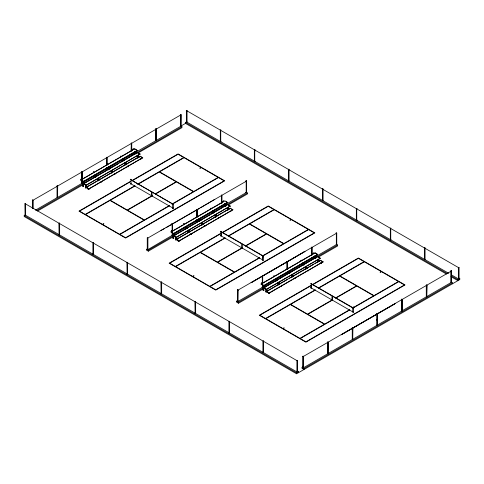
<?xml version="1.0" encoding="UTF-8"?>
<svg xmlns="http://www.w3.org/2000/svg" width="484" height="484" viewBox="0 0 484 484"><rect width="100%" height="100%" fill="white"/><g stroke="black" fill="none" stroke-linecap="round" stroke-linejoin="round"><path stroke-width="0.73" d="M82.189 180.925L82.189 183.188L57.505 197.436M82.189 178.663L82.189 171.868L106.662 157.742L106.662 165.286M171.929 225.102L171.929 223.656L172.346 223.892L172.346 235.242L147.874 249.605L147.874 238.025L147.251 237.904L147.251 249.49L147.874 249.605M262.503 287.29L262.298 275.59L262.709 275.826L262.709 283.067M352.661 339.344L352.661 328.025L377.133 313.898L377.133 325.218M172.54 203.831L173.417 203.831L173.417 208.187L172.976 208.435L172.54 208.187L172.54 203.831L173.417 203.831M172.54 208.187L172.824 208.114M221.285 235.896L221.019 231.552L221.158 236.017L220.444 235.896L220.976 235.587M263.024 259.993C264.179 248.31 260.918 262.425 263.556 260.174M332.26 300.074L332.26 296.081L353.151 308.163C352.939 309.016 354.615 302.567 353.078 312.071M130.396 183.599L130.396 183.956L130.995 183.962L131.14 179.425L130.819 179.177L130.281 179.485L172.836 204.06L151.946 191.973L151.946 195.966M221.182 231.642C221.363 230.596 219.597 231.951 221.158 231.661M262.818 255.715C262.637 256.762 264.403 255.407 262.842 255.697M311.345 283.697C310.298 295.264 312.773 280.871 310.716 283.703C313.239 283.576 310.123 289.722 311.024 287.635M352.975 307.763C352.612 308.308 352.497 313.934 353.604 312.113M25.023 203.582L25.64 203.468L25.64 215.053L25.229 215.289L25.023 203.582L25.64 203.468M186.322 110.461L186.945 110.34L186.945 121.926L186.528 122.162L186.322 110.461L186.945 110.34M32.416 208.066L32.622 199.977L33.033 200.219L33.033 208.18M57.094 185.85L57.717 185.971L57.505 197.672L57.094 197.436L57.094 185.85L57.505 186.092L81.977 171.989L81.977 183.309M81.772 179.564L81.977 171.481L82.395 171.723L82.395 178.965M106.45 165.316L106.662 157.233L107.073 157.475L107.073 163.991M131.128 151.069L131.339 142.986L131.751 143.222L131.751 150.463M155.812 128.859L156.429 128.974L156.223 140.681L155.812 140.439L155.812 128.859L156.223 129.095L180.695 114.992L180.695 126.312L136.052 152.085M180.49 114.605L181.113 114.726L180.901 126.433L180.49 126.191L180.49 114.605L181.113 114.726M32.827 208.664L32.827 200.34L57.3 186.237L57.3 197.557L35.405 210.195M106.867 165.558L106.867 157.59L131.339 143.494L131.339 151.038M131.545 143.373L156.017 129.246M81.512 178.79L81.1 179.268L81.512 178.79L82.056 179.34L93.932 172.479C92.819 171.989 94.301 171.759 93.394 171.929M107.381 163.852L106.97 164.33L107.381 163.852L107.926 164.403L121.091 156.804C119.978 156.308 121.46 156.084 120.546 156.253M133.336 148.866L132.925 149.344L133.336 148.866L133.88 149.423L134.667 148.963L137.359 150.524L134.667 148.727L80.767 180.084L83.466 181.639L137.359 150.524M80.767 180.084L81.639 179.582L81.1 179.026M132.834 150.022L121.502 156.562L120.964 156.011M82.782 181.149L83.194 180.907M83.194 181.343L82.782 181.585L82.782 186.219L83.194 186.461L83.611 186.219L83.611 181.911L84.367 182.958M458.493 277.834L459.8 278.59L459.8 279.552L296.589 373.781L24.2 216.517L24.2 215.561L25.477 214.823M446.454 274.053L185.499 123.39L185.499 122.434L186.776 121.702M25.023 215.168L25.64 215.053M80.767 179.842L83.466 181.397L137.359 150.282M186.322 122.047L186.945 121.926M95.487 177.211L95.487 175.057L95.905 174.815L96.661 175.861M109.063 169.37L109.063 167.216L109.481 166.974L110.237 168.021M123.819 160.186L123.057 159.139L122.646 159.375L123.783 160.948M57.094 197.436L57.717 197.557M81.772 181.016L81.772 183.188L82.395 183.309L82.395 181.137M155.812 140.439L156.429 140.56M180.641 126.197L185.499 123.39M84.119 182.069L95.064 175.752M96.352 175.008L134.764 152.829M81.772 183.188L82.395 183.309M107.073 169.055C105.73 168.831 108.005 169.503 107.073 167.609M131.751 154.807C130.408 154.584 132.683 155.255 131.751 153.361M36.766 210.516L83.194 183.708M119.826 162.799L137.359 152.436L140.058 153.991L86.158 185.348L83.466 183.793L181.942 126.699L181.942 127.655L137.474 153.331M83.466 183.793L118.532 163.55M37.419 211.097L84.5 183.908M82.782 186.219L83.611 186.219M85.474 185.293L85.892 185.051L85.892 188.016L85.474 187.78L85.474 185.293L83.194 182.153L83.194 186.461M83.466 183.551L86.158 185.106L140.058 153.991M87.066 186.673L86.303 185.626L85.892 185.862L88.167 189.335L89.002 189.335L88.167 189.335M86.158 187.26L140.058 156.144L142.75 157.699L88.856 189.056L86.158 187.26L88.856 188.821L142.75 157.699M85.474 187.78L86.303 187.78L86.303 185.626M98.185 180.441L97.768 180.677L97.768 178.197M111.344 170.356L111.344 172.842L111.762 172.6M137.299 155.37L137.299 157.857L137.71 157.621L137.71 155.945L138.854 157.512M86.158 187.502L99.147 180.006M100.448 179.255L125.12 165.008M141.195 157.046L140.058 156.386L126.421 164.257L125.338 162.654L125.755 162.418L126.893 163.985M85.892 188.016L86.303 187.78M127.619 166.556L128.448 166.556L128.03 166.798L127.619 166.224M114.871 173.278L114.871 174.397L114.042 174.397M140.82 158.298L140.82 159.411L140.408 159.653L139.991 159.085M130.486 181.391L78.971 211.133L125.598 238.055L224.709 180.828L178.082 153.912L131.787 180.641M130.444 181.742L79.539 211.133L85.22 214.412L134.818 185.777M132.398 180.611L178.082 154.239L183.763 157.518L137.426 184.271M220.946 141.558L220.323 141.679L220.323 130.093L220.946 129.972L220.535 130.214L186.733 110.727L186.733 122.047M59.647 223.1L59.23 223.336L59.23 234.922L59.024 223.221L59.647 223.1L59.647 234.686L59.23 234.922M130.831 183.872L131.079 183.654M135.109 185.947L110.291 200.273L127.207 210.038L152.024 195.711M138.376 184.059L159.272 171.989L176.188 181.76L155.291 193.824M59.024 234.8L59.647 234.686M220.323 141.679L220.74 141.437M152.315 195.875L127.498 210.207L144.407 219.972L169.231 205.646M155.576 193.993L176.478 181.923L193.394 191.694L171.838 204.133M254.33 161.311L254.953 161.19L254.33 161.311L254.33 149.725L254.747 149.483L254.953 151.05M59.441 234.8L59.441 223.487L93.237 242.998L93.654 242.732L93.031 242.853L93.031 254.433L93.654 254.318M254.33 149.725L254.953 149.604M169.521 205.809L119.917 234.45L125.598 237.729L224.146 180.828L218.466 177.549L172.782 203.927M93.031 254.433L93.442 254.197M171.929 223.656L172.552 223.771L172.552 231.013M221.291 196.607L221.497 195.04L221.908 195.276L221.908 203.244M246.592 181.028L245.969 180.907L246.592 181.028L246.592 192.614L245.969 192.493L246.592 192.614M147.668 249.726L147.668 238.14L221.497 195.542L221.497 203.092M221.702 203.359L221.702 195.397L246.174 181.294M164.826 228.424L160.93 230.432M166.127 227.674L171.324 224.673M172.619 223.923L199.245 208.556M200.545 207.805L214.829 199.317M173.351 238.515L173.351 234.208L173.768 233.966L173.768 238.273L173.351 238.515L172.939 238.273L172.939 233.633L171.257 231.08L171.669 230.844L172.213 231.394M183.962 223.741L183.551 224.225L183.962 223.741L184.507 224.298L211.248 208.858C210.135 208.362 211.617 208.132 210.703 208.308M197.545 215.906L197.127 216.384L197.545 215.906L198.083 216.457M223.493 200.921L223.082 201.398L223.493 200.921L224.038 201.471M171.257 231.322L171.669 230.844M170.931 231.897L224.824 200.781L227.516 202.336L173.623 233.687L170.931 231.897L173.623 233.451L227.516 202.336M172.836 231.031L184.089 224.534L183.551 223.983M212.288 208.253L223.62 201.713L223.082 201.162M225.175 206.438L225.175 204.284L225.592 204.048L226.349 205.095M174.276 234.123L246.38 192.493M172.552 235.357C171.312 235.478 173.581 235.079 172.552 233.185M196.607 220.988L197.23 221.109L197.23 219.663M221.908 206.862C220.565 206.638 222.846 207.309 221.908 205.416M174.403 236.113L148.322 251.172L146.41 250.071L146.41 249.109L148.322 250.216L173.097 235.908M211.284 214.097L227.516 204.49L230.215 206.045L176.321 237.402L173.623 235.847L247.433 192.989L247.433 193.951L228.521 204.865M288.337 169.358L288.954 169.237L288.954 180.822L288.543 181.058L288.337 169.358L288.954 169.237M127.655 262.364L127.244 262.6L127.244 274.186L127.032 262.485L127.449 262.243L127.655 263.81M173.623 235.847L209.989 214.848M172.939 238.273L173.768 238.273M225.175 208.592L225.592 208.356M176.46 238.394L176.46 239.828L176.049 240.07L175.631 239.828L175.631 237.348L176.049 237.106M173.623 235.605L176.321 237.16L230.215 206.045M188.343 232.253L188.343 230.82L188.754 230.578L189.516 231.624M201.919 225.133L201.919 222.979L202.336 222.737L202.336 224.897M215.495 217.292L215.495 215.138L215.912 214.902L216.669 215.949M176.321 239.314L230.215 208.199L232.907 209.753L179.013 241.111L176.321 239.314L179.013 240.869L232.907 209.753M175.631 239.828L176.049 239.592M227.456 207.424L227.456 209.911L227.873 209.669M176.321 239.556L222.422 212.936M223.723 212.186L230.215 208.199M190.623 234.286L191.452 234.286L191.035 234.528L190.623 233.96M204.2 226.452L205.028 226.452L204.611 226.687L204.2 226.119M230.154 211.466L230.983 211.466L230.566 211.708L230.154 211.133M176.049 240.07L176.049 237.916L178.33 241.389L179.159 241.389L178.741 241.147M127.032 274.065L127.655 273.95L127.244 274.186M288.337 180.943L288.954 180.822M221.019 231.552L262.993 255.824M220.643 233.445L169.128 263.187L215.755 290.104L314.872 232.883L268.245 205.96L221.944 232.695M220.601 233.796L169.696 263.187L175.377 266.466L224.975 237.832M222.561 232.665L268.245 206.293L273.926 209.572L228.236 235.944M225.266 237.995L200.449 252.327L217.364 262.092L242.181 247.76M228.533 236.113L249.429 224.044L266.345 233.808L245.448 245.878M322.338 188.99L322.961 188.869L322.961 200.455L322.55 200.691L322.338 188.99L322.961 188.869M127.449 274.065L127.449 262.752L161.245 282.263L161.662 281.997L161.662 293.582L161.245 293.818L161.039 282.118L161.662 281.997M161.039 293.697L161.662 293.582M322.338 200.576L322.961 200.455M242.472 247.929L217.655 262.255L234.571 272.026L259.388 257.694M245.739 246.041L266.636 233.978L283.551 243.742L262.655 255.812M259.678 257.863L210.074 286.498L215.755 289.777L314.304 232.883L308.623 229.604L262.939 255.982M356.339 208.616L356.956 208.495L356.339 208.616L356.339 220.202L356.956 220.081L356.339 220.202M161.45 293.697L161.45 282.384L195.246 301.889L195.657 301.623L195.657 313.209L195.246 313.45L195.034 301.744L195.657 301.623M195.034 313.329L195.657 313.209M237.408 289.952L238.031 290.073L237.826 301.78L237.408 301.538L237.408 289.952L238.031 290.073M286.77 262.909L286.976 261.336L287.393 261.578L287.393 268.82M312.071 247.33L311.448 247.209L312.071 247.33L312.071 254.572M336.749 233.082L336.126 232.961L336.749 233.082L336.749 244.668L336.126 244.547M237.826 290.225L262.298 276.092L262.298 287.411M287.181 261.723L311.654 247.596L311.654 255.141M256.284 279.728L251.093 282.723L304.987 251.365L291.997 259.103M257.585 278.978L290.702 259.854M267.38 290.775L266.623 289.728L266.623 291.882L265.795 291.882L265.795 289.396L263.514 286.256L263.925 286.02L263.925 290.327L263.096 290.327L263.096 285.687L261.414 283.134L261.832 282.892L262.37 283.442L274.253 276.588C273.139 276.092 274.622 275.868 273.708 276.037M287.702 267.954L287.284 268.438L287.702 267.954L288.24 268.511L301.405 260.912C300.292 260.416 301.774 260.186 300.866 260.356M313.656 252.975L313.239 253.453L313.656 252.975L314.195 253.525M261.414 283.37L261.832 282.892M261.088 283.945L314.981 252.829L317.679 254.384L263.78 285.741L261.088 283.945L263.78 285.506L317.679 254.384M261.088 284.187L261.959 283.684L261.414 283.134M275.293 275.989L287.2 269.11M313.148 254.13L301.822 260.67L301.278 260.12M263.096 285.687L263.514 285.445L263.514 290.563M264.56 288.168L238.479 303.226L236.567 302.119L236.567 301.163L237.868 300.413M237.408 301.538L238.031 301.659M237.826 301.538L275.384 279.855M276.673 279.111L289.117 271.929M290.4 271.185L302.639 264.119M303.928 263.375L336.543 244.547M262.092 287.29L262.709 287.411L262.709 284.513M286.77 273.043L287.393 273.164L287.393 271.718M312.071 258.916C310.728 258.692 313.003 259.357 312.071 257.464M236.567 301.163L238.479 302.264L337.59 245.043L337.59 245.999L318.03 257.294M263.78 287.895L317.679 256.538L320.372 258.335L266.478 289.45L263.78 287.895L266.478 289.214L320.372 258.099M263.096 290.327L263.925 290.327M293.631 276.364L292.493 274.791L292.076 275.033L293.219 276.6M317.613 259.478L317.613 261.965L318.03 262.201L318.03 260.047L318.442 259.811L319.585 261.378M266.478 291.368L320.372 260.253L323.07 261.808L269.171 293.165L266.478 291.368L269.171 292.923L323.07 261.808M265.795 291.882L266.623 291.882M278.5 284.544L278.082 284.786L278.082 282.299M291.664 274.458L291.664 276.945L292.076 276.709M305.241 266.623L305.241 269.11L305.652 268.868L305.652 267.192L306.796 268.765M266.478 291.604L287.907 279.238M289.202 278.488L313.88 264.24M315.181 263.49L320.372 260.489L323.07 262.044M268.487 293.437L269.316 293.437L268.487 293.437L268.898 292.868M307.933 270.665L308.762 270.665L308.35 270.901L307.933 270.332M321.14 262.401L321.14 263.52L320.723 263.756L320.311 263.187M390.957 239.713L390.334 239.828L390.334 228.248L390.957 228.127L390.54 228.363L356.75 208.882L356.75 220.202M195.451 313.329L195.451 302.01L229.241 321.521L229.658 321.249L229.035 321.37L229.035 332.956L229.658 332.835L229.035 332.956M310.801 285.499L259.291 315.241L305.918 342.158L405.029 284.937L358.402 258.014L312.107 284.743M390.334 239.828L390.751 239.592M310.758 285.85L259.854 315.241L265.534 318.52L315.132 289.88M312.718 284.719L358.402 258.341L364.083 261.62L318.399 287.998M315.423 290.049L290.606 304.375L307.522 314.146L332.339 299.814M318.69 288.161L339.593 276.098L356.502 285.863L335.606 297.932M332.629 299.983L307.812 314.31L324.728 324.074L349.545 309.748M335.896 298.096L356.793 286.032L373.709 295.797L352.812 307.86M424.335 247.875L424.952 247.754L424.952 259.339L424.541 259.581L424.335 247.875L424.952 247.754M229.446 332.956L229.446 321.636L263.242 341.147L263.653 340.881L263.03 341.002L263.03 352.588L263.653 352.467M263.03 352.588L263.447 352.346M424.335 259.46L424.952 259.339M349.835 309.917L300.237 338.552L305.918 341.831L404.461 284.937L398.78 281.658L353.096 308.03M302.887 356.254L303.51 356.375L303.305 368.082L302.887 367.84L302.887 356.254L303.305 356.496L327.777 342.394L327.777 353.713L303.305 367.84M327.571 342.006L328.188 342.127L327.983 353.834L327.571 353.592L327.571 342.006L327.983 342.249L352.455 328.146L352.455 339.466M352.249 327.759L352.872 327.88L352.661 339.586L352.249 339.344L352.249 327.759L352.661 328.001L352.661 339.586M376.927 313.511L377.55 313.632L377.339 325.333L376.927 325.097L376.927 313.511L377.339 313.753L401.811 299.65M401.605 299.263L402.228 299.384L402.022 311.085L401.605 310.849L401.605 299.263L402.228 299.384M426.283 285.016L426.906 285.137L426.7 296.837L426.283 296.601L426.283 285.016L426.7 285.251L451.173 271.155L451.173 282.468L327.983 353.592M450.967 270.768L451.584 270.883L451.378 282.589L450.967 282.353L450.967 270.768L451.584 270.883M303.51 356.375L303.305 368.082M328.188 342.127L327.983 353.834M426.906 285.137L426.7 296.837M402.022 299.529L426.495 285.403L426.495 296.716M382.16 311.158L341.25 334.777L395.144 303.662M383.455 310.407L394.496 304.037M297.442 360.386L297.031 360.628L297.031 372.214L297.648 372.093L297.442 360.386L297.442 371.972L297.031 372.214M458.33 267.501L458.953 267.38L458.953 278.966L458.536 279.207L458.33 267.501L458.953 267.38M297.648 360.507L297.236 360.749L297.236 372.335M376.619 319.773L377.03 319.531M376.619 320.009L377.03 319.773M452.419 283.812L452.419 282.856L303.97 368.56L303.97 369.516L302.058 368.415L302.058 367.459L303.365 366.703M302.887 367.84L303.51 367.961M327.571 353.592L328.188 353.713M352.249 339.344L352.872 339.466M376.927 325.097L377.55 325.218M401.605 310.849L402.228 310.97M426.283 296.601L426.906 296.716M458.33 279.087L458.953 278.966M24.2 215.561L296.589 372.825L298.501 371.718L298.501 372.674M451.342 275.916L457.888 279.698L459.8 278.59M172.685 207.999L173.417 208.187M220.323 130.093L220.535 141.794M390.334 228.248L390.54 239.949M254.536 149.871L220.74 130.359L220.74 141.679M356.545 208.767L322.755 189.256L322.755 200.576M424.541 248.02L390.751 228.515L390.751 239.828M186.528 121.926L448.789 273.339M451.39 274.839L458.747 279.087M185.499 122.434L447.41 273.648M451.04 276.697L457.888 280.653L457.888 279.698M180.665 125.961L181.942 126.699M451.142 282.118L452.419 282.856M246.156 192.257L247.433 192.989M336.319 244.305L337.59 245.043M336.332 244.426L336.749 244.668M131.128 143.107L131.545 143.343L131.545 150.917M221.291 195.155L221.702 195.397M225.968 201.677L226.379 201.913M317.679 254.626L314.981 252.829M132.925 149.108L133.463 149.659M313.239 253.211L313.777 253.767M138.503 153.331L140.058 154.233M227.516 204.726L228.66 205.385M229.071 205.627L230.215 206.281M318.817 257.44L319.234 257.676M141.612 157.282L142.75 157.941M231.352 209.094L231.769 209.336M140.408 159.175L140.82 159.411M321.14 263.52L320.723 262.945M137.299 157.857L137.71 158.099M227.456 209.911L227.873 210.147L227.873 207.993L229.011 209.566M211.121 208.066L211.659 208.616M217.776 218.611L218.605 218.611L218.605 217.491M305.241 269.11L305.652 269.346M106.45 157.354L106.867 157.59M286.77 261.457L287.181 261.699L287.181 269.661M106.97 164.094L107.508 164.645L94.35 172.243L93.805 171.693M197.127 216.142L197.672 216.693M287.284 268.197L287.829 268.747M353.005 307.751L311.164 283.636M130.849 179.818L151.74 191.852L151.74 195.851M221.006 231.872L241.897 243.906L241.897 247.899M311.164 283.92L332.054 295.96L332.054 299.953M196.819 220.873L197.23 221.109M286.976 272.922L287.393 273.164M114.454 174.155L114.871 174.397M130.849 183.787L172.836 208.029M221.006 235.841L262.993 260.083M311.164 287.895L353.151 312.132M262.818 260.071L263.012 255.788M111.344 172.842L111.762 173.078L111.762 170.925L112.518 171.971M291.664 276.945L292.076 277.187L292.076 274.845M274.125 275.795L274.664 276.346M100.878 181.996L101.289 182.238L100.46 182.238M280.781 286.34L281.609 286.34L281.609 285.221M81.772 171.602L82.189 171.838L82.189 179.08M171.257 231.08L171.796 231.63M262.298 287.169L262.709 287.411M147.251 237.904L147.668 238.14M32.416 200.098L32.827 200.34M25.434 203.855L59.23 223.366M127.244 262.63L93.442 243.119L93.442 254.433M297.236 360.774L263.447 341.268L263.447 352.588M302.058 367.459L303.97 368.56M297.188 370.962L298.501 371.718M25.229 215.053L297.442 372.214M262.993 256.115L242.103 244.027L242.103 248.02M316.887 257.234L315.749 255.667L315.332 255.903L316.476 257.476M319.585 260.949L318.442 259.376L318.03 259.618L319.168 261.185M315.749 256.096L316.512 257.143M316.476 257.905L315.332 256.339L315.332 258.492M318.03 260.047L319.168 261.62M304.515 264.379L303.377 262.812L302.96 263.048L304.097 264.621M307.588 268.614L306.07 266.521L305.652 266.763L306.796 268.33M306.07 266.95L307.207 268.523M304.097 265.05L302.96 263.484L302.96 265.637M290.938 272.22L289.795 270.647L289.384 270.889L290.521 272.456M293.631 275.928L292.493 274.361L292.076 274.597L293.219 276.17M290.557 272.129L289.795 271.082L289.795 272.516M290.521 272.891L289.384 271.324L289.384 273.478M226.73 205.186L225.592 203.613L225.175 203.855L226.318 205.422M229.428 208.894L228.285 207.321L227.873 207.563L229.011 209.13M229.047 208.804L228.285 207.757L228.285 209.911M225.175 204.284L226.318 205.857M277.362 280.061L276.219 278.488L275.807 278.73L276.945 280.296M280.054 283.769L278.917 282.196L278.5 282.438L279.637 284.005M279.673 283.678L278.917 282.632L278.917 284.786M276.945 280.732L275.807 279.159L275.807 281.313M278.5 282.868L279.637 284.441M214.358 212.325L213.214 210.758L212.803 211L213.94 212.567M217.05 216.039L215.912 214.466L215.495 214.708L216.638 216.275M213.976 212.234L213.214 211.193L213.214 213.347M213.559 212.476L212.803 211.429L212.803 212.863M215.495 215.138L216.638 216.711M265.069 287.157L263.925 285.584L263.514 285.826L264.651 287.393M267.761 290.866L266.623 289.293L266.206 289.535L267.349 291.108M263.925 286.02L264.688 287.066M262.334 284.211L263.096 285.251M266.968 291.017L266.206 289.97L266.206 292.124M267.725 292.064L268.487 293.104M201.156 220.692L199.638 218.599L199.226 218.835L200.364 220.408M203.474 223.874L202.336 222.307L201.919 222.543L203.056 224.116M199.638 219.028L200.4 220.075M199.983 220.317L199.226 219.27L199.226 221.109M201.919 222.979L203.056 224.546M136.573 153.132L135.435 151.559L135.018 151.801L136.155 153.368M139.265 156.84L138.128 155.273L137.71 155.509L138.854 157.082M138.128 155.703L139.265 157.276M136.155 153.803L135.018 152.23L135.018 154.39M187.199 228.006L186.062 226.433L185.644 226.675L186.788 228.242M189.897 231.715L188.754 230.148L188.343 230.384L189.48 231.957M186.062 226.869L187.199 228.436M186.407 228.152L185.644 227.105L185.644 228.95M188.343 230.82L189.099 231.866M124.2 160.277L123.057 158.704L122.646 158.946L123.783 160.513M126.512 163.894L125.755 162.848L125.755 165.002M126.1 164.137L125.338 163.09L125.338 164.524M174.906 235.103L173.768 233.536L173.351 233.772L174.494 235.345M177.604 238.812L176.46 237.245L176.049 237.481L178.33 240.621M173.768 233.966L174.53 235.012M173.351 234.208L175.631 237.348M110.618 168.111L109.481 166.544L109.063 166.786L110.207 168.353M113.317 171.826L112.173 170.253L111.762 170.495L112.899 172.062M112.935 171.735L112.173 170.689L112.173 172.842M109.063 167.216L110.207 168.783M97.042 175.952L95.905 174.385L95.487 174.621L96.631 176.194M99.74 179.661L98.597 178.094L98.185 178.33L99.323 179.903M99.359 179.57L98.597 178.523L98.597 179.963M95.487 175.057L96.631 176.624M99.323 180.332L98.185 178.765L98.185 180.919M84.748 183.049L83.611 181.482L83.194 181.718L84.337 183.291M87.447 186.757L86.303 185.191L85.892 185.433L87.029 186.999M458.747 267.265L458.747 278.851M458.536 279.207L458.536 267.622L424.746 248.141L424.746 259.46M451.378 271.004L451.378 282.589M451.173 270.647L451.173 272.093M424.541 247.996L424.541 259.581M402.022 299.499L402.022 311.085M401.811 299.142L401.811 310.97M377.339 313.753L377.339 325.333M356.545 208.737L356.545 220.323M336.543 233.203L336.543 244.789M336.332 244.668L336.332 233.348L311.859 247.475L311.859 255.413M322.55 200.691L322.55 189.111L288.748 169.624L288.748 180.943M318.442 259.811L318.442 261.245M314.921 255.77L314.921 258.42M311.859 257.585L311.859 259.037M306.07 267.67L306.07 269.11M303.377 263.242L303.377 264.681M303.099 356.139L303.099 367.719M302.548 262.909L302.548 265.565M296.589 372.825L296.589 373.781M295.186 277.386L295.186 278.5L294.774 278.742L294.357 278.173M292.493 274.791L292.493 276.945M288.966 270.75L288.966 273.399M288.543 181.058L288.543 169.479L254.747 149.992L254.747 161.311M287.181 271.833L287.181 273.285M286.976 269.388L286.976 261.844L262.503 275.977L262.503 283.188M278.5 282.68L278.5 285.028M276.219 279.637L276.219 281.077M275.39 278.59L275.39 281.24M268.898 292.56L268.898 293.679M263.242 341.117L263.242 352.703M262.503 284.634L262.503 287.532M254.536 149.846L254.536 161.426M246.38 181.149L246.38 192.735M246.174 180.792L246.174 192.614M238.479 302.264L238.479 303.226M237.826 290.194L237.826 301.78M237.62 289.837L237.62 301.423M229.241 321.491L229.241 333.077M225.592 204.048L225.592 206.202M224.764 203.716L224.764 206.365M221.702 205.234L221.702 206.983M221.497 205.355L221.497 206.862M215.912 214.902L215.912 217.056M215.084 214.569L215.084 217.056M212.385 210.861L212.385 213.511M204.611 225.574L204.611 226.687M201.501 222.41L201.501 224.897M199.638 219.748L199.638 221.182M198.809 218.695L198.809 221.351M197.23 216.765L197.23 209.524L196.819 209.288L197.024 217.219M197.024 219.784L197.024 221.23M196.819 209.79L196.819 217.34M196.819 219.603L196.819 221.109M195.246 301.865L195.246 313.45M191.035 233.409L191.035 234.528M188.754 230.578L188.754 232.731M187.925 230.868L187.925 232.731M186.528 110.576L186.528 122.162M186.062 227.589L186.062 229.023M185.233 226.536L185.233 229.186M180.901 114.847L180.901 126.433M178.741 240.506L178.741 241.625M172.346 223.892L172.346 231.134M172.346 232.58L172.346 235.478M172.141 224.044L172.141 230.832M172.141 232.338L172.141 235.357M161.245 282.233L161.245 293.818M156.223 129.095L156.223 140.681M156.017 128.738L156.017 140.56M148.322 250.216L148.322 251.172M138.128 156.423L138.128 157.857M135.435 151.994L135.435 153.428M134.6 151.661L134.6 154.311M131.545 153.482L131.545 154.928M131.339 153.301L131.339 154.807M128.03 165.679L128.03 166.798M124.92 162.515L124.92 165.002M123.057 159.139L123.057 160.573M122.646 159.23L122.646 161.529M122.228 158.806L122.228 161.456M109.481 166.974L109.481 169.134M108.652 166.647L108.652 169.963M106.867 167.428L106.867 169.176M95.905 174.815L95.905 176.969M95.076 174.482L95.076 177.138M93.237 242.968L93.237 254.554M88.584 188.457L88.584 189.571M82.189 180.532L82.189 183.424M57.505 186.092L57.505 197.672M32.622 199.977L32.622 207.945M25.434 203.347L25.434 215.168M25.229 203.703L25.229 215.289M110.001 200.443L85.511 214.581L102.42 224.346L103.63 223.65L103.921 223.814L102.711 224.516L119.627 234.28L144.117 220.141L110.001 200.443M184.053 157.687L159.563 171.826L193.685 191.525L218.175 177.386L201.259 167.615L200.049 168.317L199.759 168.148L200.969 167.452L184.053 157.687M200.158 252.491L175.668 266.63L192.584 276.4L193.788 275.698L194.078 275.868L192.874 276.564L209.79 286.334L234.28 272.189L200.158 252.491M274.21 209.735L249.72 223.88L283.842 243.579L308.332 229.434L291.416 219.669L289.922 220.202L291.126 219.506L274.21 209.735M290.315 304.545L265.825 318.684L282.741 328.448L284.241 327.922L283.031 328.618L299.947 338.383L324.437 324.244L290.315 304.545M364.373 261.79L339.883 275.928L373.999 295.627L398.489 281.488L381.58 271.724L380.079 272.256L381.289 271.554L364.373 261.79"/></g></svg>
